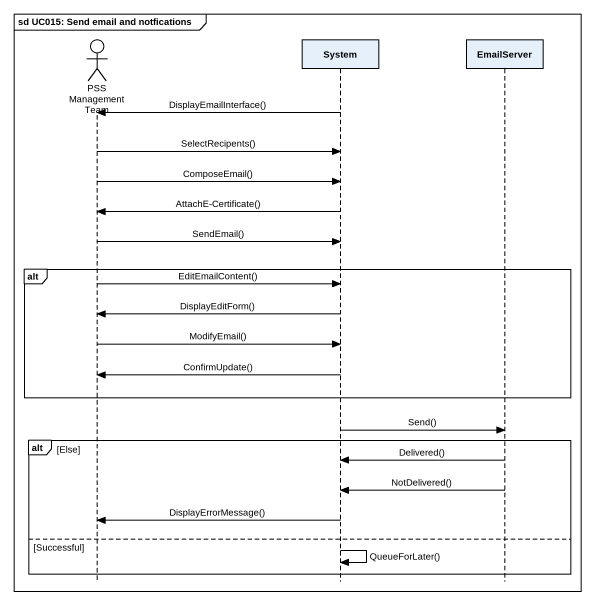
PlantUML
@startuml
mainframe sd UC015: Send email and notfications
hide footbox
actor "PSS Management Team" as PSS_Management_Team
participant System
participant EmailServer

System -> PSS_Management_Team : DisplayEmailInterface()
PSS_Management_Team -> System : SelectRecipents()
PSS_Management_Team -> System : ComposeEmail()
System -> PSS_Management_Team : AttachE-Certificate()
PSS_Management_Team -> System : SendEmail()
alt
  PSS_Management_Team -> System : EditEmailContent()
  System -> PSS_Management_Team : DisplayEditForm()
  PSS_Management_Team -> System : ModifyEmail()
  System -> PSS_Management_Team : ConfirmUpdate()
end
System -> EmailServer : Send()
alt Else
  EmailServer -> System : Delivered()
  EmailServer -> System : NotDelivered()
  System -> PSS_Management_Team : DisplayErrorMessage()
else Successful
  System -> System : QueueForLater()
end
@enduml
